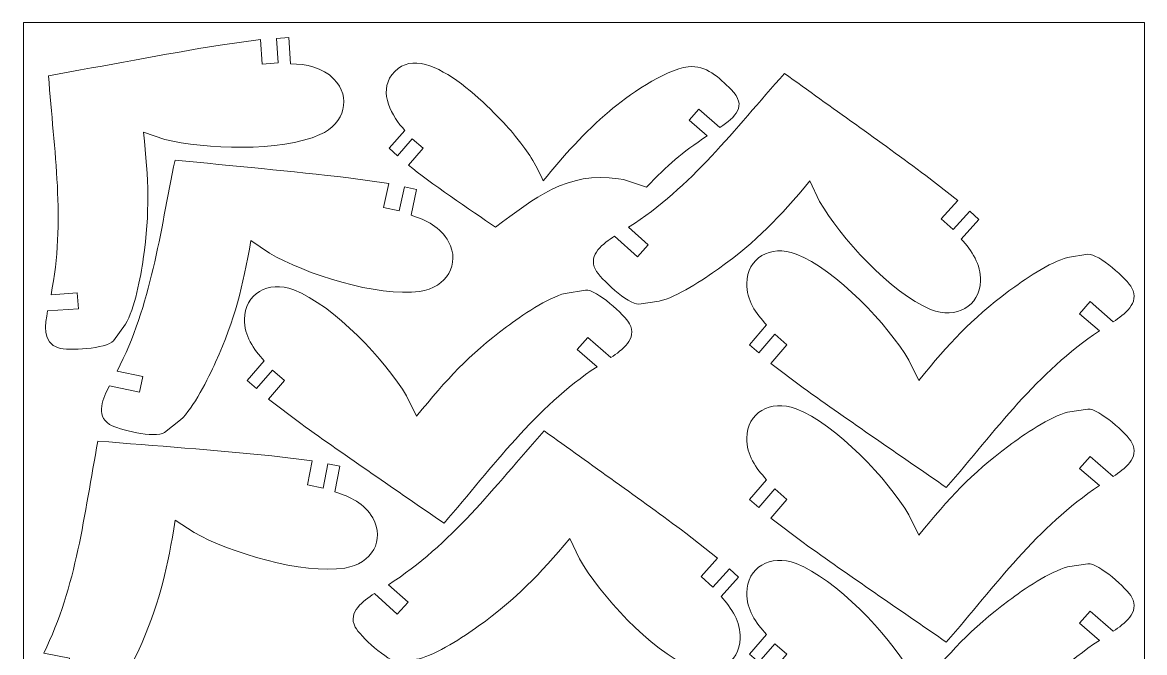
# Model space of a CAD drawing. Header units: centimetres. Extents: x -107 to 69, y -18 to 12.
# Drawn here: x 16.64 to 37.66, y 0.46 to 12.27 of the extents above; entities that cross this region are included whole.
import ezdxf

# ---------------------------------------------------------------- set-up
doc = ezdxf.new("R2010")
doc.units = ezdxf.units.CM
doc.header["$MEASUREMENT"] = 0
doc.layers.add('Camada 1', color=7, linetype='Continuous')

msp = doc.modelspace()

# ---------------------------------------------------------------- linework, layer by layer
at = {"layer": 'Camada 1', "color": 1, "lineweight": 0}
msp.add_lwpolyline([(16.65725, -17.42933), (37.65725, -17.42933), (37.65725, 12.27067), (16.65725, 12.27067), (16.65725, -17.42933)], close=True, dxfattribs=at)
at = {"layer": 'Camada 1', "color": 250, "lineweight": 9}
for points in [[(17.66292, 7.20309), (17.66292, 7.20309), (17.17206, 7.1674), (17.17206, 7.1674), (17.17206, 7.1674), (17.44912, 8.54152), (17.22704, 9.86141), (17.12535, 11.27006), (17.12535, 11.27006), (18.19373, 11.46272), (19.27324, 11.671), (20.34282, 11.84608), (20.34282, 11.84608), (20.34282, 11.84608), (21.09477, 11.95027), (21.09477, 11.95027), (21.09477, 11.95027), (21.09477, 11.95027), (21.12698, 11.48969), (21.12698, 11.48969), (21.12698, 11.48969), (21.12698, 11.48969), (21.42633, 11.51062), (21.42633, 11.51062), (21.42633, 11.51062), (21.42633, 11.51062), (21.39412, 11.97119), (21.39412, 11.97119), (21.39412, 11.97119), (21.39412, 11.97119), (21.62443, 11.9873), (21.62443, 11.9873), (21.62443, 11.9873), (21.62443, 11.9873), (21.65869, 11.49729), (21.65869, 11.49729), (21.65869, 11.49729), (21.95323, 11.48828), (22.25612, 11.43178), (22.47208, 11.21007), (22.47208, 11.21007), (22.801, 10.8724), (22.68104, 10.37927), (22.20783, 10.1673), (22.20783, 10.1673), (21.47828, 9.8405), (20.03975, 9.89109), (19.30731, 10.07903), (19.30731, 10.07903), (19.30731, 10.07903), (18.90712, 10.21375), (18.90712, 10.21375), (18.90712, 10.21375), (18.99869, 9.30983), (19.0274, 8.733), (18.90024, 7.83767), (18.90024, 7.83767), (18.85392, 7.51148), (18.73629, 6.8959), (18.56677, 6.61746), (18.56677, 6.61746), (18.56677, 6.61746), (18.34039, 6.30525), (18.34039, 6.30525), (18.34039, 6.30525), (18.2073, 6.14965), (17.49007, 6.11538), (17.30931, 6.16926), (17.30931, 6.16926), (17.00301, 6.26054), (17.06227, 6.61969), (17.10814, 6.86348), (17.10814, 6.86348), (17.10814, 6.86348), (17.68385, 6.90373), (17.68385, 6.90373), (17.68385, 6.90373), (17.68385, 6.90373), (17.66292, 7.20309), (17.66292, 7.20309)], [(25.81931, 10.20717), (25.47601, 10.58687), (24.13549, 12.06107), (23.55629, 11.28761), (23.55629, 11.28761), (23.307, 10.95471), (23.55688, 10.50515), (23.79898, 10.24793), (23.79898, 10.24793), (23.79898, 10.24793), (23.506, 9.9109), (23.506, 9.9109), (23.506, 9.9109), (23.506, 9.9109), (23.66437, 9.77322), (23.66437, 9.77322), (23.66437, 9.77322), (23.66437, 9.77322), (23.93974, 10.09), (23.93974, 10.09), (23.93974, 10.09), (23.93974, 10.09), (24.14562, 9.91103), (24.14562, 9.91103), (24.14562, 9.91103), (24.14562, 9.91103), (23.87026, 9.59425), (23.87026, 9.59425), (23.87026, 9.59425), (24.25925, 9.27135), (25.03829, 8.75119), (25.49718, 8.43259), (25.49718, 8.43259), (26.21868, 8.97291), (26.84466, 9.48586), (27.80082, 9.34067), (27.80082, 9.34067), (27.80082, 9.34067), (27.89672, 9.32403), (27.89672, 9.32403), (27.89672, 9.32403), (27.89672, 9.32403), (28.32696, 9.18005), (28.32696, 9.18005), (28.32696, 9.18005), (28.73111, 9.60589), (28.97774, 9.82015), (29.46636, 10.14717), (29.46636, 10.14717), (29.46636, 10.14717), (29.1287, 10.44069), (29.1287, 10.44069), (29.1287, 10.44069), (29.1287, 10.44069), (29.30687, 10.64565), (29.30687, 10.64565), (29.30687, 10.64565), (29.30687, 10.64565), (29.70283, 10.30145), (29.70283, 10.30145), (29.70283, 10.30145), (29.98931, 10.5006), (30.2275, 10.69855), (29.91146, 11.01361), (29.91146, 11.01361), (29.6902, 11.23419), (29.44565, 11.47781), (29.10929, 11.43877), (29.10929, 11.43877), (28.66178, 11.38684), (27.95599, 10.88047), (27.63185, 10.60741), (27.63185, 10.60741), (27.16492, 10.21408), (26.77781, 9.77483), (26.39279, 9.30429), (26.39279, 9.30429), (26.16606, 9.76901), (26.13794, 9.79271), (25.81931, 10.20717)], [(28.35977, 8.10228), (28.35977, 8.10228), (27.9931, 8.43058), (27.9931, 8.43058), (27.9931, 8.43058), (29.1738, 9.18553), (29.96954, 10.26283), (30.91187, 11.31412), (30.91187, 11.31412), (31.79262, 10.67943), (32.69233, 10.04757), (33.56126, 9.39981), (33.56126, 9.39981), (33.56126, 9.39981), (34.15856, 8.93127), (34.15856, 8.93127), (34.15856, 8.93127), (34.15856, 8.93127), (33.84962, 8.58816), (33.84962, 8.58816), (33.84962, 8.58816), (33.84962, 8.58816), (34.07266, 8.38735), (34.07266, 8.38735), (34.07266, 8.38735), (34.07266, 8.38735), (34.3816, 8.73046), (34.3816, 8.73046), (34.3816, 8.73046), (34.3816, 8.73046), (34.55314, 8.576), (34.55314, 8.576), (34.55314, 8.576), (34.55314, 8.576), (34.22444, 8.21096), (34.22444, 8.21096), (34.22444, 8.21096), (34.42255, 7.99286), (34.59235, 7.73566), (34.58287, 7.42634), (34.58287, 7.42634), (34.56842, 6.95503), (34.13026, 6.69891), (33.6492, 6.89205), (33.6492, 6.89205), (32.90717, 7.18998), (31.94461, 8.2596), (31.57084, 8.9172), (31.57084, 8.9172), (31.57084, 8.9172), (31.38976, 9.29865), (31.38976, 9.29865), (31.38976, 9.29865), (30.80314, 8.60485), (30.40816, 8.18353), (29.67576, 7.65303), (29.67576, 7.65303), (29.40889, 7.45972), (28.88448, 7.11678), (28.56636, 7.04529), (28.56636, 7.04529), (28.56636, 7.04529), (28.18452, 6.99126), (28.18452, 6.99126), (28.18452, 6.99126), (27.98015, 6.97891), (27.45726, 7.47103), (27.37045, 7.63849), (27.37045, 7.63849), (27.22336, 7.92222), (27.52286, 8.12908), (27.73009, 8.26544), (27.73009, 8.26544), (27.73009, 8.26544), (28.15897, 7.87927), (28.15897, 7.87927), (28.15897, 7.87927), (28.15897, 7.87927), (28.35977, 8.10228), (28.35977, 8.10228)], [(18.89195, 5.63326), (18.89195, 5.63326), (18.41026, 5.73421), (18.41026, 5.73421), (18.41026, 5.73421), (19.05547, 6.97919), (19.20559, 8.30823), (19.49621, 9.69083), (19.49621, 9.69083), (20.57609, 9.58168), (21.67177, 9.4842), (22.74783, 9.35772), (22.74783, 9.35772), (22.74783, 9.35772), (23.49938, 9.2506), (23.49938, 9.2506), (23.49938, 9.2506), (23.49938, 9.2506), (23.40338, 8.799), (23.40338, 8.799), (23.40338, 8.799), (23.40338, 8.799), (23.69689, 8.73661), (23.69689, 8.73661), (23.69689, 8.73661), (23.69689, 8.73661), (23.79289, 9.18822), (23.79289, 9.18822), (23.79289, 9.18822), (23.79289, 9.18822), (24.01871, 9.14022), (24.01871, 9.14022), (24.01871, 9.14022), (24.01871, 9.14022), (23.91658, 8.65971), (23.91658, 8.65971), (23.91658, 8.65971), (24.19719, 8.56987), (24.47282, 8.43205), (24.6193, 8.15944), (24.6193, 8.15944), (24.84237, 7.74427), (24.59132, 7.30333), (24.07784, 7.22986), (24.07784, 7.22986), (23.28661, 7.11666), (21.91763, 7.56218), (21.26537, 7.94454), (21.26537, 7.94454), (21.26537, 7.94454), (20.91781, 8.18433), (20.91781, 8.18433), (20.91781, 8.18433), (20.75669, 7.29019), (20.62528, 6.72781), (20.25627, 5.90221), (20.25627, 5.90221), (20.1218, 5.60135), (19.83911, 5.04217), (19.59936, 4.82116), (19.59936, 4.82116), (19.59936, 4.82116), (19.2957, 4.58344), (19.2957, 4.58344), (19.2957, 4.58344), (19.12486, 4.47054), (18.42595, 4.63537), (18.26708, 4.73697), (18.26708, 4.73697), (17.99781, 4.90914), (18.15375, 5.23796), (18.26506, 5.4597), (18.26506, 5.4597), (18.26506, 5.4597), (18.82956, 5.33971), (18.82956, 5.33971), (18.82956, 5.33971), (18.82956, 5.33971), (18.89195, 5.63326), (18.89195, 5.63326)], [(36.43934, 6.81056), (36.43934, 6.81056), (36.8117, 6.48872), (36.8117, 6.48872), (36.8117, 6.48872), (35.64438, 5.71301), (34.86771, 4.62284), (33.94373, 3.55465), (33.94373, 3.55465), (33.05216, 4.17368), (32.14112, 4.79011), (31.26127, 5.42243), (31.26127, 5.42243), (31.26127, 5.42243), (30.65591, 5.88046), (30.65591, 5.88046), (30.65591, 5.88046), (30.65591, 5.88046), (30.9588, 6.2289), (30.9588, 6.2289), (30.9588, 6.2289), (30.9588, 6.2289), (30.73231, 6.42579), (30.73231, 6.42579), (30.73231, 6.42579), (30.73231, 6.42579), (30.42941, 6.07735), (30.42941, 6.07735), (30.42941, 6.07735), (30.42941, 6.07735), (30.25518, 6.22881), (30.25518, 6.22881), (30.25518, 6.22881), (30.25518, 6.22881), (30.57746, 6.59955), (30.57746, 6.59955), (30.57746, 6.59955), (30.3756, 6.81414), (30.20132, 7.06835), (30.20538, 7.37778), (30.20538, 7.37778), (30.21156, 7.84903), (30.64493, 8.11297), (31.12961, 7.92831), (31.12961, 7.92831), (31.8765, 7.64374), (32.85788, 6.59033), (33.24297, 5.93971), (33.24297, 5.93971), (33.24297, 5.93971), (33.43071, 5.5615), (33.43071, 5.5615), (33.43071, 5.5615), (34.00506, 6.26535), (34.39276, 6.69363), (35.1157, 7.23676), (35.1157, 7.23676), (35.37916, 7.43468), (35.89756, 7.78673), (36.21435, 7.8638), (36.21435, 7.8638), (36.21435, 7.8638), (36.59518, 7.92449), (36.59518, 7.92449), (36.59518, 7.92449), (36.79932, 7.94042), (37.33071, 7.4574), (37.4204, 7.29153), (37.4204, 7.29153), (37.57245, 7.01033), (37.27666, 6.79845), (37.07178, 6.65842), (37.07178, 6.65842), (37.07178, 6.65842), (36.63623, 7.03705), (36.63623, 7.03705), (36.63623, 7.03705), (36.63623, 7.03705), (36.43934, 6.81056), (36.43934, 6.81056)], [(27.02945, 6.13966), (27.02945, 6.13966), (27.40181, 5.81782), (27.40181, 5.81782), (27.40181, 5.81782), (26.23306, 5.04086), (25.45916, 3.95308), (24.53383, 2.88375), (24.53383, 2.88375), (23.64229, 3.50276), (22.73122, 4.1192), (21.85141, 4.75151), (21.85141, 4.75151), (21.85141, 4.75151), (21.24602, 5.20954), (21.24602, 5.20954), (21.24602, 5.20954), (21.24602, 5.20954), (21.54892, 5.558), (21.54892, 5.558), (21.54892, 5.558), (21.54892, 5.558), (21.32243, 5.75489), (21.32243, 5.75489), (21.32243, 5.75489), (21.32243, 5.75489), (21.01952, 5.40643), (21.01952, 5.40643), (21.01952, 5.40643), (21.01952, 5.40643), (20.84529, 5.55791), (20.84529, 5.55791), (20.84529, 5.55791), (20.84529, 5.55791), (21.16757, 5.92864), (21.16757, 5.92864), (21.16757, 5.92864), (20.96581, 6.14313), (20.79134, 6.39758), (20.79549, 6.70688), (20.79549, 6.70688), (20.80182, 7.17845), (21.23535, 7.442), (21.71973, 7.2574), (21.71973, 7.2574), (22.46682, 6.97268), (23.44779, 5.91962), (23.83308, 5.26881), (23.83308, 5.26881), (23.83308, 5.26881), (24.02082, 4.89059), (24.02082, 4.89059), (24.02082, 4.89059), (24.59512, 5.59439), (24.98296, 6.02276), (25.70582, 6.56586), (25.70582, 6.56586), (25.96916, 6.76372), (26.48779, 7.11588), (26.80447, 7.19289), (26.80447, 7.19289), (26.80447, 7.19289), (27.18532, 7.25356), (27.18532, 7.25356), (27.18532, 7.25356), (27.38946, 7.2695), (27.92083, 6.78651), (28.01052, 6.62062), (28.01052, 6.62062), (28.16251, 6.33951), (27.86685, 6.12743), (27.6619, 5.98753), (27.6619, 5.98753), (27.6619, 5.98753), (27.22635, 6.36615), (27.22635, 6.36615), (27.22635, 6.36615), (27.22635, 6.36615), (27.02945, 6.13966), (27.02945, 6.13966)], [(36.43933, 3.91057), (36.43933, 3.91057), (36.8117, 3.58872), (36.8117, 3.58872), (36.8117, 3.58872), (35.64361, 2.81251), (34.86829, 1.72314), (33.94371, 0.65467), (33.94371, 0.65467), (33.05215, 1.27368), (32.14111, 1.89013), (31.26128, 2.52243), (31.26128, 2.52243), (31.26128, 2.52243), (30.65589, 2.98047), (30.65589, 2.98047), (30.65589, 2.98047), (30.65589, 2.98047), (30.95879, 3.32892), (30.95879, 3.32892), (30.95879, 3.32892), (30.95879, 3.32892), (30.7323, 3.52581), (30.7323, 3.52581), (30.7323, 3.52581), (30.7323, 3.52581), (30.4294, 3.17736), (30.4294, 3.17736), (30.4294, 3.17736), (30.4294, 3.17736), (30.25519, 3.3288), (30.25519, 3.3288), (30.25519, 3.3288), (30.25519, 3.3288), (30.57748, 3.69955), (30.57748, 3.69955), (30.57748, 3.69955), (30.37568, 3.91406), (30.20124, 4.16845), (30.20536, 4.4778), (30.20536, 4.4778), (30.21165, 4.94919), (30.645, 5.21296), (31.12963, 5.0283), (31.12963, 5.0283), (31.8767, 4.74364), (32.85768, 3.69045), (33.24299, 3.03971), (33.24299, 3.03971), (33.24299, 3.03971), (33.43072, 2.66149), (33.43072, 2.66149), (33.43072, 2.66149), (34.00496, 3.36521), (34.39281, 3.79374), (35.11572, 4.33675), (35.11572, 4.33675), (35.37921, 4.53468), (35.89748, 4.88676), (36.21435, 4.9638), (36.21435, 4.9638), (36.21435, 4.9638), (36.5952, 5.02448), (36.5952, 5.02448), (36.5952, 5.02448), (36.79938, 5.04042), (37.33063, 4.55741), (37.42042, 4.39153), (37.42042, 4.39153), (37.57252, 4.1105), (37.27652, 3.89832), (37.07179, 3.75842), (37.07179, 3.75842), (37.07179, 3.75842), (36.63622, 4.13706), (36.63622, 4.13706), (36.63622, 4.13706), (36.63622, 4.13706), (36.43933, 3.91057), (36.43933, 3.91057)], [(17.5182, 0.35708), (17.5182, 0.35708), (17.03482, 0.44964), (17.03482, 0.44964), (17.03482, 0.44964), (17.65796, 1.70469), (17.78537, 3.03822), (18.05155, 4.42461), (18.05155, 4.42461), (19.13337, 4.33419), (20.23008, 4.25596), (21.30849, 4.14825), (21.30849, 4.14825), (21.30849, 4.14825), (22.06178, 4.05427), (22.06178, 4.05427), (22.06178, 4.05427), (22.06178, 4.05427), (21.9737, 3.60108), (21.9737, 3.60108), (21.9737, 3.60108), (21.9737, 3.60108), (22.26829, 3.54382), (22.26829, 3.54382), (22.26829, 3.54382), (22.26829, 3.54382), (22.35638, 3.997), (22.35638, 3.997), (22.35638, 3.997), (22.35638, 3.997), (22.58296, 3.95296), (22.58296, 3.95296), (22.58296, 3.95296), (22.58296, 3.95296), (22.48924, 3.47079), (22.48924, 3.47079), (22.48924, 3.47079), (22.77122, 3.38589), (23.04955, 3.2528), (23.20063, 2.98284), (23.20063, 2.98284), (23.43091, 2.57135), (23.18724, 2.12617), (22.67544, 2.04397), (22.67544, 2.04397), (21.88588, 1.91716), (20.51009, 2.33827), (19.85092, 2.70943), (19.85092, 2.70943), (19.85092, 2.70943), (19.49923, 2.94314), (19.49923, 2.94314), (19.49923, 2.94314), (19.35373, 2.04624), (19.23218, 1.48182), (18.87762, 0.64982), (18.87762, 0.64982), (18.74844, 0.34672), (18.47553, -0.21745), (18.23968, -0.44252), (18.23968, -0.44252), (18.23968, -0.44252), (17.94022, -0.68551), (17.94022, -0.68551), (17.94022, -0.68551), (17.77135, -0.8014), (17.06982, -0.64873), (16.90907, -0.54999), (16.90907, -0.54999), (16.63682, -0.38276), (16.78715, -0.05078), (16.89443, 0.17264), (16.89443, 0.17264), (16.89443, 0.17264), (17.46095, 0.06251), (17.46095, 0.06251), (17.46095, 0.06251), (17.46095, 0.06251), (17.5182, 0.35708), (17.5182, 0.35708)], [(23.85977, 1.40228), (23.85977, 1.40228), (23.49308, 1.73055), (23.49308, 1.73055), (23.49308, 1.73055), (24.67435, 2.48615), (25.46884, 3.56201), (26.41184, 4.6141), (26.41184, 4.6141), (27.29246, 3.97964), (28.19262, 3.34739), (29.06128, 2.69981), (29.06128, 2.69981), (29.06128, 2.69981), (29.65858, 2.23129), (29.65858, 2.23129), (29.65858, 2.23129), (29.65858, 2.23129), (29.34964, 1.88817), (29.34964, 1.88817), (29.34964, 1.88817), (29.34964, 1.88817), (29.57263, 1.68739), (29.57263, 1.68739), (29.57263, 1.68739), (29.57263, 1.68739), (29.88157, 2.03049), (29.88157, 2.03049), (29.88157, 2.03049), (29.88157, 2.03049), (30.05314, 1.87601), (30.05314, 1.87601), (30.05314, 1.87601), (30.05314, 1.87601), (29.72443, 1.51095), (29.72443, 1.51095), (29.72443, 1.51095), (29.92256, 1.29298), (30.09233, 1.03547), (30.08288, 0.72633), (30.08288, 0.72633), (30.06848, 0.25527), (29.63058, -0.00107), (29.14918, 0.19203), (29.14918, 0.19203), (28.40736, 0.48961), (27.44454, 1.55996), (27.07085, 2.21721), (27.07085, 2.21721), (27.07085, 2.21721), (26.88973, 2.59864), (26.88973, 2.59864), (26.88973, 2.59864), (26.30326, 1.90495), (25.908, 1.48342), (25.17576, 0.95303), (25.17576, 0.95303), (24.90889, 0.75973), (24.38444, 0.4168), (24.06635, 0.34527), (24.06635, 0.34527), (24.06635, 0.34527), (23.68451, 0.29123), (23.68451, 0.29123), (23.68451, 0.29123), (23.48012, 0.27887), (22.95725, 0.7711), (22.87045, 0.9385), (22.87045, 0.9385), (22.72336, 1.22223), (23.02282, 1.42905), (23.23007, 1.56542), (23.23007, 1.56542), (23.23007, 1.56542), (23.65895, 1.17926), (23.65895, 1.17926), (23.65895, 1.17926), (23.65895, 1.17926), (23.85977, 1.40228), (23.85977, 1.40228)], [(36.43937, 1.01058), (36.43937, 1.01058), (36.81171, 0.68872), (36.81171, 0.68872), (36.81171, 0.68872), (35.64432, -0.08675), (34.86757, -1.1777), (33.94371, -2.24532), (33.94371, -2.24532), (33.05203, -1.62612), (32.14135, -1.01001), (31.26129, -0.37755), (31.26129, -0.37755), (31.26129, -0.37755), (30.6559, 0.0805), (30.6559, 0.0805), (30.6559, 0.0805), (30.6559, 0.0805), (30.95881, 0.42894), (30.95881, 0.42894), (30.95881, 0.42894), (30.95881, 0.42894), (30.73231, 0.62584), (30.73231, 0.62584), (30.73231, 0.62584), (30.73231, 0.62584), (30.42941, 0.27738), (30.42941, 0.27738), (30.42941, 0.27738), (30.42941, 0.27738), (30.2552, 0.42882), (30.2552, 0.42882), (30.2552, 0.42882), (30.2552, 0.42882), (30.57746, 0.79955), (30.57746, 0.79955), (30.57746, 0.79955), (30.37569, 1.01403), (30.20121, 1.26852), (30.20539, 1.57782), (30.20539, 1.57782), (30.21174, 2.04952), (30.64537, 2.31294), (31.12962, 2.1283), (31.12962, 2.1283), (31.87673, 1.84343), (32.85776, 0.79066), (33.243, 0.13974), (33.243, 0.13974), (33.243, 0.13974), (33.43072, -0.23851), (33.43072, -0.23851), (33.43072, -0.23851), (34.00517, 0.46548), (34.39268, 0.89353), (35.11573, 1.43678), (35.11573, 1.43678), (35.37917, 1.6347), (35.89754, 1.98675), (36.21435, 2.06379), (36.21435, 2.06379), (36.21435, 2.06379), (36.59518, 2.12448), (36.59518, 2.12448), (36.59518, 2.12448), (36.7993, 2.14042), (37.33074, 1.65744), (37.42043, 1.49156), (37.42043, 1.49156), (37.57245, 1.21044), (37.2766, 0.99838), (37.07178, 0.85842), (37.07178, 0.85842), (37.07178, 0.85842), (36.63623, 1.23704), (36.63623, 1.23704), (36.63623, 1.23704), (36.63623, 1.23704), (36.43937, 1.01058), (36.43937, 1.01058)]]:
    msp.add_open_spline(points, degree=3, knots=[0, 0, 0, 0, 0.04761905, 0.04761905, 0.04761905, 0.04761905, 0.0952381, 0.0952381, 0.0952381, 0.0952381, 0.14285714, 0.14285714, 0.14285714, 0.14285714, 0.19047619, 0.19047619, 0.19047619, 0.19047619, 0.23809524, 0.23809524, 0.23809524, 0.23809524, 0.28571429, 0.28571429, 0.28571429, 0.28571429, 0.33333333, 0.33333333, 0.33333333, 0.33333333, 0.38095238, 0.38095238, 0.38095238, 0.38095238, 0.42857143, 0.42857143, 0.42857143, 0.42857143, 0.47619048, 0.47619048, 0.47619048, 0.47619048, 0.52380952, 0.52380952, 0.52380952, 0.52380952, 0.57142857, 0.57142857, 0.57142857, 0.57142857, 0.61904762, 0.61904762, 0.61904762, 0.61904762, 0.66666667, 0.66666667, 0.66666667, 0.66666667, 0.71428571, 0.71428571, 0.71428571, 0.71428571, 0.76190476, 0.76190476, 0.76190476, 0.76190476, 0.80952381, 0.80952381, 0.80952381, 0.80952381, 0.85714286, 0.85714286, 0.85714286, 0.85714286, 0.9047619, 0.9047619, 0.9047619, 0.9047619, 1, 1, 1, 1], dxfattribs=at)

doc.saveas('drawing.dxf')
